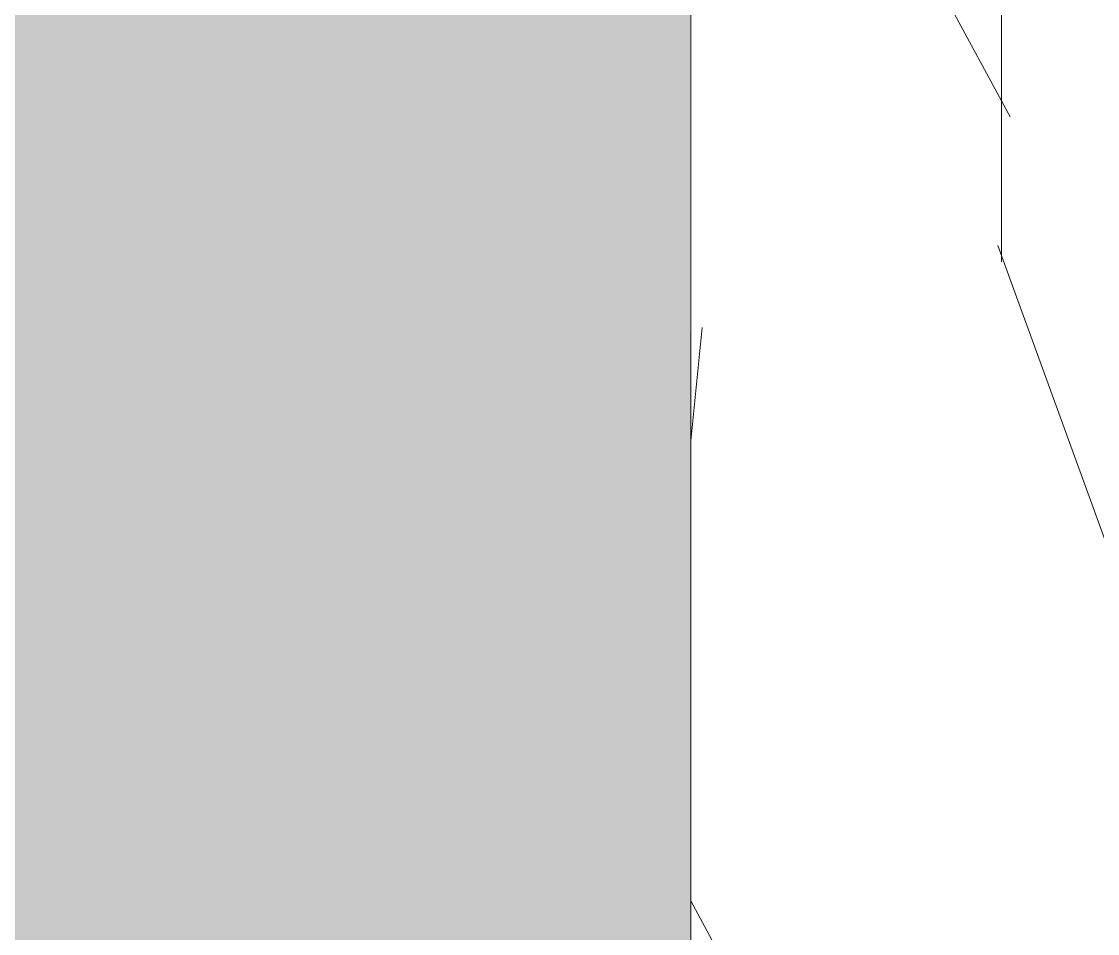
# Model space of a CAD drawing. Header units: inches. Extents: x -4169 to -1846, y 9706 to 12377.
# Drawn here: x -3505.72 to -3493.19, y 10360.27 to 10370.89 of the extents above; entities that cross this region are included whole.
import ezdxf

# ---------------------------------------------------------------- set-up
doc = ezdxf.new("R2010")
doc.units = ezdxf.units.IN
doc.header["$MEASUREMENT"] = 0
for name, color, linetype, lineweight in [('A-CLNG-PATT-1', 35, 'Continuous', 18), ('I-WALL', 2, 'Continuous', 18), ('I-WALL-2', 2, 'Continuous', 5)]:
    doc.layers.add(name, color=color, linetype=linetype, lineweight=lineweight)

msp = doc.modelspace()

# ---------------------------------------------------------------- hatches: boundary and pattern name
at = {"layer": 'A-CLNG-PATT-1'}
h = msp.add_hatch(dxfattribs=at)
h.set_pattern_fill('FP_27', color=256, style=0, pattern_type=2)
h.set_pattern_definition([(108.435, (4.16, 0), (-16.000521, 32.0003383), [6.072, -44.525]), (139.399, (2.24, 5.76), (-96.00016541, 79.9998798), [2.95, -144.562]), (136.848, (16, 7.68), (-240.00202852, 223.9982064), [7.018, -343.889]), (109.983, (10.88, 12.48), (-47.99971113, 127.99986808), [3.746, -183.53]), (90, (9.6, 0), (-16, 16), [3.2, -12.8]), (118.443, (9.6, 3.2), (112.0002199, -207.99937941), [8.734, -427.981]), (84.289, (5.44, 10.88), (-16.00092206, -143.99947947), [3.216, -157.582]), (129.806, (5.76, 14.08), (64.00060153, -80.0001644), [2.499, -122.465])])
h.paths.add_polyline_path([(-3436.031, 10334.571), (-3435.324, 10334.571), (-3435.324, 10344.589), (-3443.274, 10344.589), (-3443.274, 10342.23), (-3442.524, 10342.23), (-3442.524, 10339.73), (-3443.274, 10339.73), (-3443.274, 10334.571)], flags=0)
h.paths.add_polyline_path([(-3464.184, 10334.571), (-3448.024, 10334.571), (-3448.024, 10339.73), (-3448.774, 10339.73), (-3448.774, 10342.23), (-3448.024, 10342.23), (-3448.024, 10344.589), (-3478.299, 10344.589), (-3478.299, 10334.571)], flags=0)
h.paths.add_polyline_path([(-3437.436, 10352.589), (-3435.324, 10352.589), (-3435.324, 10353.521), (-3478.299, 10353.521), (-3478.299, 10352.589), (-3454.924, 10352.589)], flags=0)
h.paths.add_polyline_path([(-3464.184, 10353.771), (-3435.324, 10353.771), (-3435.324, 10391.921), (-3497.924, 10391.921), (-3497.924, 10353.771), (-3489.479, 10353.771)], flags=0)
h.paths.add_polyline_path([(-3438.859, 10392.171), (-3435.324, 10392.171), (-3435.324, 10411.121), (-3479.924, 10411.121), (-3479.924, 10410.789), (-3497.924, 10410.789), (-3497.924, 10392.171), (-3441.742, 10392.171)], flags=0)
at = {"layer": 'I-WALL-2'}
msp.add_hatch(color=256, dxfattribs=at).paths.add_polyline_path([(-3504.674, 10356.089), (-3503.986, 10356.089), (-3503.986, 10356.714), (-3499.861, 10356.714), (-3499.861, 10356.089), (-3497.924, 10356.089), (-3497.95, 10392.089), (-3499.861, 10392.089), (-3499.861, 10391.464), (-3503.986, 10391.464), (-3503.986, 10392.089), (-3505.924, 10392.089), (-3505.924, 10356.089)], flags=0)

# ---------------------------------------------------------------- linework, layer by layer
at = {"layer": 'I-WALL'}
msp.add_line((-3497.924, 10356.089), (-3497.924, 10392.089), dxfattribs=at)

doc.saveas('drawing.dxf')
